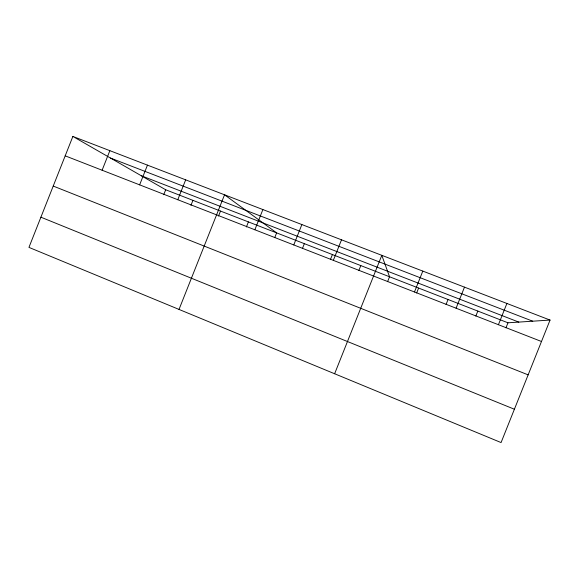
<?xml version="1.0" encoding="UTF-8"?>
<svg xmlns="http://www.w3.org/2000/svg" width="579" height="579" viewBox="0 0 579 579"><rect width="100%" height="100%" fill="white"/><g stroke="black" fill="none" stroke-linecap="round" stroke-linejoin="round"><path stroke-width="0.87" d="M72.874 136.434L28.95 247.385L501.067 442.566L550.05 320.071L72.874 136.434L165.695 189.767L507.971 322.793L550.05 320.071M102.107 170.233L109.858 150.67M139.633 184.86L147.457 165.138M163.727 194.718L165.695 189.767M177.789 199.733L185.678 179.845M190.961 205.335L192.937 200.356M179.02 309.425L224.543 194.805L276.632 232.881L274.728 237.672M218.515 216.083L220.505 211.067M246.401 226.954L248.398 221.909M254.854 229.769L262.888 209.562M293.77 244.939L301.876 224.565M302.448 248.478L304.359 243.665M330.493 259.406L332.418 254.565M333.33 260.362L341.509 239.815M358.864 270.473L360.811 265.602M334.626 373.752L381.814 255.325L389.537 276.762L387.583 281.669M414.47 291.99L422.8 271.102M416.648 292.996L418.61 288.067M446.062 304.46L448.037 299.502M456.086 308.209L464.488 287.148M475.829 316.069L477.827 311.075M498.418 324.71L506.9 303.468M505.966 327.815L507.971 322.793M110.473 158.038L532.716 321.193M141.305 175.755L518.791 322.098M65.188 155.838L541.481 341.494M53.225 186.062L528.142 374.866M40.906 217.19L514.398 409.23"/></g></svg>
